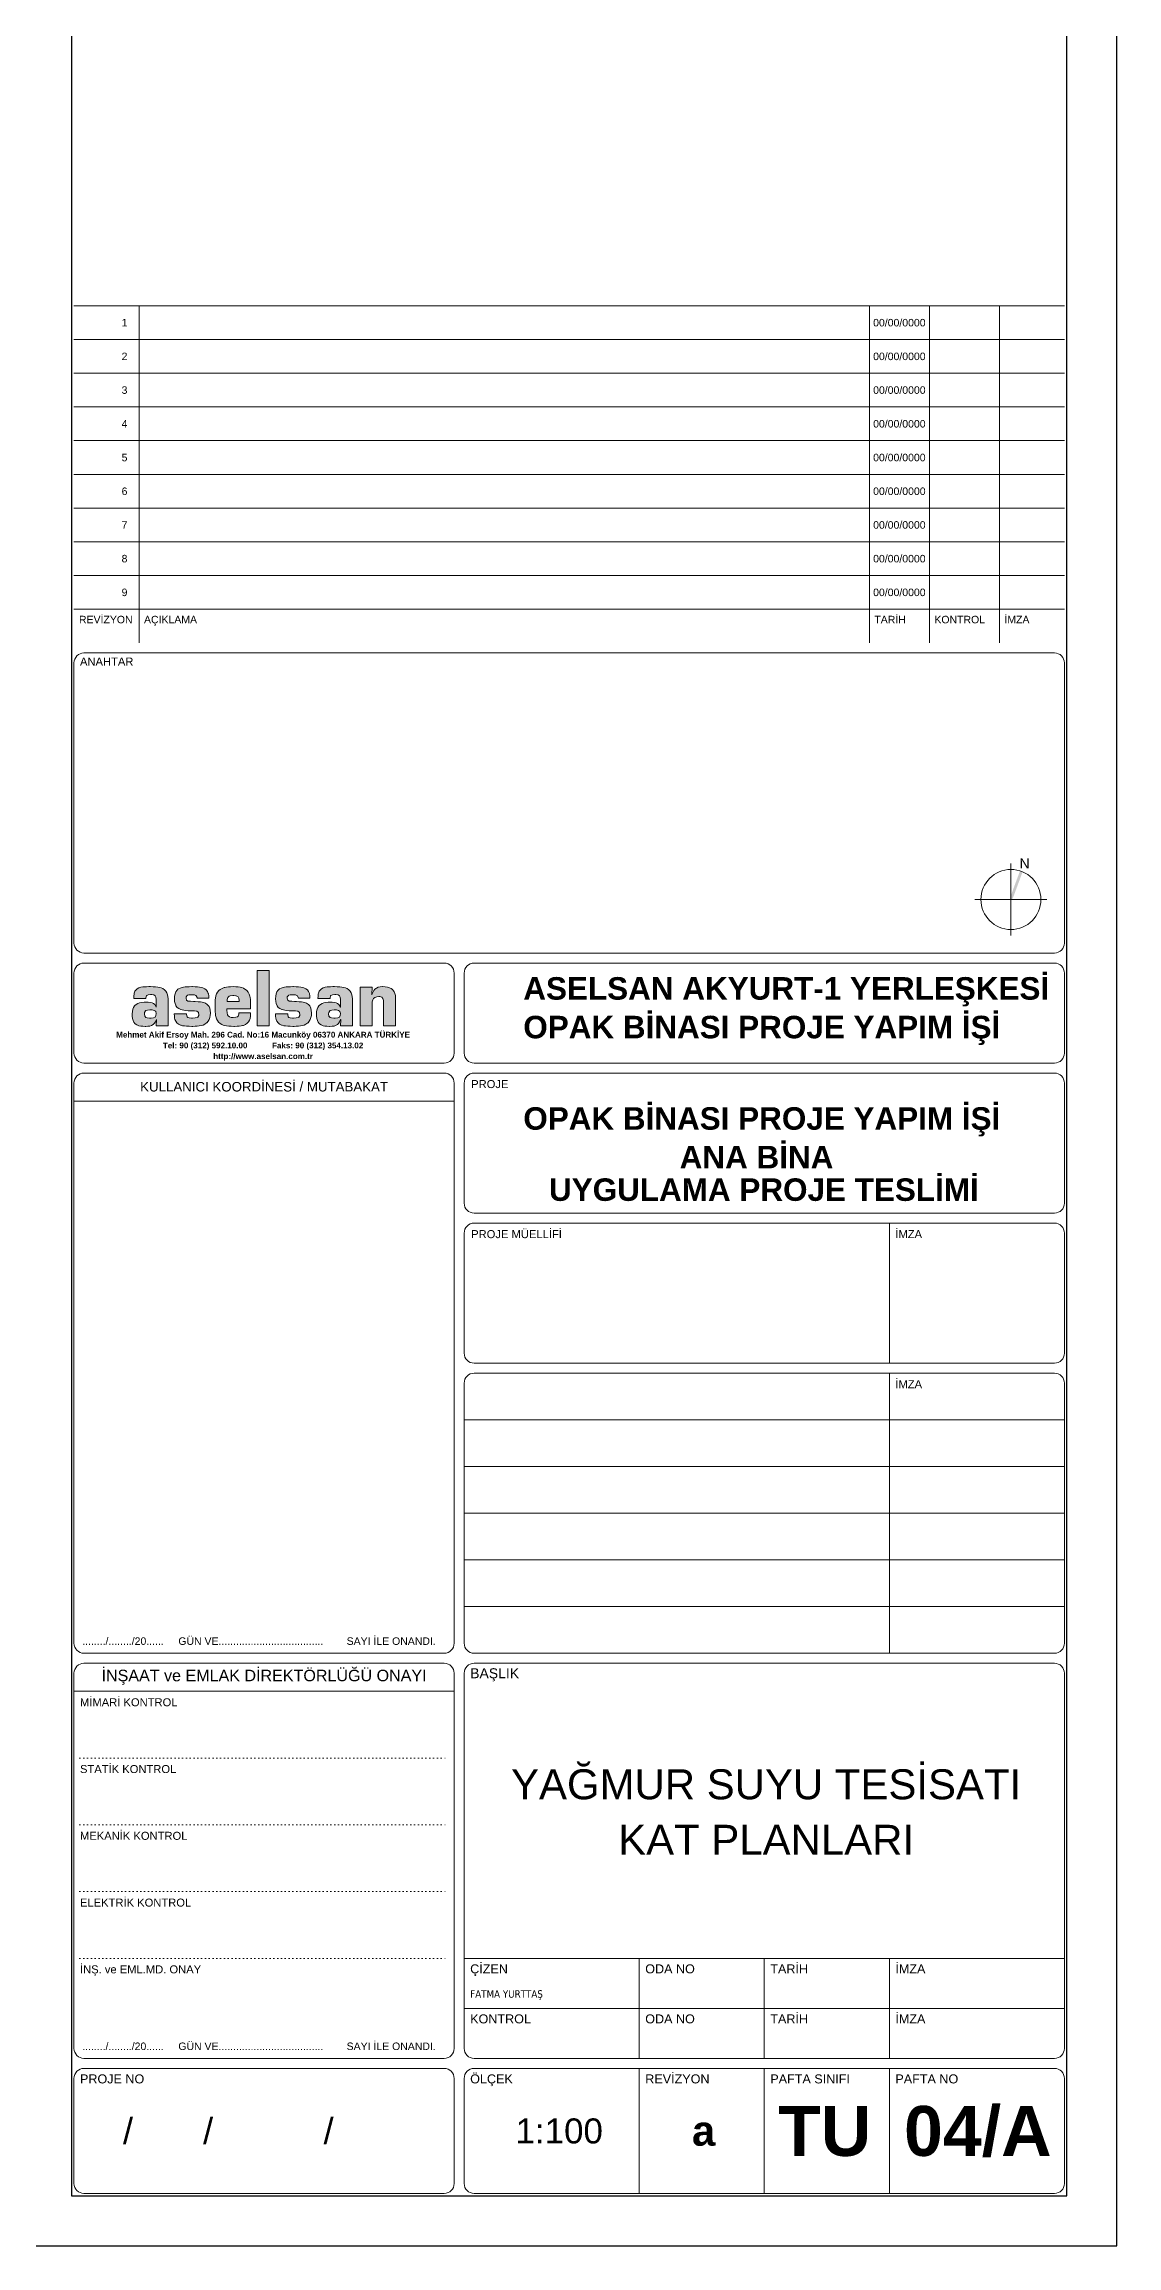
# Model space of a CAD drawing. Header units: centimetres. Extents: x 372964 to 529194, y 28783 to 59011.
# Drawn here: x 511492 to 513637, y 30011 to 34414 of the extents above; entities that cross this region are included whole.
import ezdxf
from ezdxf.enums import TextEntityAlignment as Align

# ---------------------------------------------------------------- set-up
doc = ezdxf.new("R2010")
doc.units = ezdxf.units.CM
doc.linetypes.add('DOT', pattern=[0.25, 0, -0.25])
doc.layers.get('0').update_dxf_attribs({"lineweight": 9})
doc.layers.add('0-KRCN-Z-ANTET', color=71, linetype='Continuous', lineweight=30)
doc.styles.add('Ince', font='arial.ttf')
doc.styles.add('Kalin02', font='arialbd.ttf')
doc.styles.add('logo', font='verdana.ttf')
doc.styles.add('Normal', font='arial.ttf')

msp = doc.modelspace()

# ---------------------------------------------------------------- hatches: boundary and pattern name
msp.add_hatch(color=256).paths.add_polyline_path([(513423.722, 32707.137), (513425.225, 32703.261), (513428.884, 32705.235), (513448.485, 32758.433), (513443.323, 32760.335)])
at = {"true_color": 0x0076c2}
h = msp.add_hatch(color=152, dxfattribs=at)
h.paths.add_polyline_path([(511740.637, 32500.897), (511740.485, 32504.431), (511739.953, 32509.523), (511739.421, 32512.487), (511738.091, 32516.478), (511736.039, 32519.936), (511733.341, 32522.824), (511729.997, 32525.142), (511729.503, 32525.408), (511726.767, 32526.51), (511723.499, 32527.422), (511719.699, 32528.144), (511715.291, 32528.638), (511710.351, 32528.942), (511704.879, 32529.056), (511701.725, 32529.018), (511696.936, 32528.942), (511693.022, 32528.714), (511690.02, 32528.41), (511686.182, 32527.688), (511682.04, 32526.358), (511678.658, 32524.534), (511675.96, 32522.216), (511674.174, 32519.708), (511672.578, 32515.794), (511672.274, 32514.35), (511671.78, 32510.321), (511671.628, 32505.115), (511695.986, 32505.115), (511696.1, 32506.559), (511697.094, 32510.924), (511700.508, 32512.982), (511705.259, 32513.59), (511707.729, 32513.476), (511711.871, 32512.525), (511714.683, 32510.663), (511716.013, 32508.231), (511716.621, 32503.481), (511716.621, 32488.205), (511716.241, 32488.205), (511715.861, 32489.079), (511713.581, 32493.069), (511710.883, 32495.425), (511708.375, 32496.451), (511704.803, 32497.249), (511700.356, 32497.705), (511695.036, 32497.895), (511692.376, 32497.819), (511687.664, 32497.401), (511683.484, 32496.527), (511679.798, 32495.273), (511676.606, 32493.563), (511673.946, 32491.435), (511673.148, 32490.599), (511671.21, 32487.673), (511669.804, 32483.987), (511668.968, 32479.541), (511668.702, 32474.373), (511668.854, 32470.344), (511669.462, 32465.594), (511670.564, 32461.528), (511672.122, 32458.146), (511674.174, 32455.486), (511674.782, 32454.916), (511678.126, 32452.56), (511682.198, 32450.955), (511685.574, 32450.242), (511689.716, 32449.786), (511694.504, 32449.634), (511695.644, 32449.634), (511699.976, 32449.824), (511703.777, 32450.28), (511706.931, 32451.192), (511710.579, 32453.282), (511712.669, 32455.296), (511714.987, 32458.716), (511716.849, 32463.048), (511717.457, 32463.048), (511716.621, 32450.432), (511740.637, 32450.432)])
h.paths.add_polyline_path([(511716.545, 32475.095), (511716.127, 32471.219), (511714.404, 32468.008), (511711.149, 32466.658), (511706.247, 32466.24), (511703.245, 32466.278), (511698.798, 32466.696), (511695.91, 32467.532), (511693.668, 32470.002), (511692.908, 32474.601), (511693.25, 32477.679), (511695.42, 32480.893), (511699.216, 32482.201), (511704.005, 32482.581), (511708.413, 32482.391), (511712.479, 32481.555), (511715.545, 32479.886)], flags=16)
h.paths.add_polyline_path([(511781.83, 32500.023), (511780.12, 32500.251), (511777.346, 32502.113), (511776.358, 32506.179), (511776.586, 32508.497), (511778.756, 32511.653), (511782.02, 32512.449), (511787.303, 32512.678), (511787.615, 32512.693), (511792.813, 32512.373), (511796.435, 32511.365), (511798.513, 32507.167), (511798.741, 32506.027), (511821.617, 32506.027), (511821.465, 32510.701), (511820.933, 32514.388), (511820.667, 32515.414), (511819.071, 32519.214), (511816.753, 32522.368), (511813.637, 32524.876), (511809.799, 32526.776), (511809.533, 32526.852), (511806.721, 32527.65), (511803.225, 32528.258), (511799.121, 32528.714), (511794.295, 32528.98), (511788.861, 32529.056), (511787.531, 32529.056), (511782.666, 32528.98), (511778.296, 32528.79), (511774.496, 32528.486), (511771.228, 32528.068), (511768.416, 32527.498), (511764.35, 32526.244), (511761.044, 32524.572), (511760.094, 32523.926), (511757.624, 32521.494), (511755.648, 32518.416), (511754.28, 32514.616), (511753.444, 32510.131), (511753.178, 32504.963), (511753.178, 32504.355), (511753.444, 32499.415), (511754.242, 32495.235), (511755.496, 32491.777), (511756.066, 32490.675), (511758.46, 32487.521), (511761.652, 32485.051), (511765.68, 32483.151), (511766.06, 32483.037), (511768.644, 32482.353), (511771.874, 32481.783), (511775.712, 32481.327), (511780.196, 32480.985), (511785.327, 32480.757), (511791.103, 32480.643), (511793.231, 32480.567), (511797.639, 32479.807), (511800.712, 32477.999), (511801.591, 32472.815), (511801.553, 32471.561), (511799.843, 32468.102), (511798.171, 32467.266), (511794.409, 32466.468), (511789.089, 32466.24), (511786.999, 32466.24), (511782.4, 32466.696), (511779.512, 32467.608), (511778.296, 32468.786), (511777.346, 32473.157), (511777.346, 32474.753), (511752.76, 32474.753), (511752.95, 32470.002), (511753.406, 32466.316), (511754.09, 32463.58), (511755.762, 32459.856), (511758.118, 32456.74), (511761.196, 32454.232), (511764.996, 32452.294), (511766.402, 32451.8), (511769.48, 32451.002), (511773.166, 32450.394), (511777.422, 32449.976), (511782.248, 32449.71), (511787.683, 32449.634), (511789.963, 32449.634), (511794.485, 32449.786), (511798.703, 32450.052), (511802.617, 32450.508), (511806.315, 32451.092), (511810.217, 32452.18), (511813.903, 32453.966), (511817.361, 32456.474), (511817.969, 32457.006), (511820.477, 32459.856), (511822.377, 32463.2), (511823.745, 32467.038), (511824.581, 32471.409), (511824.847, 32476.311), (511824.847, 32476.881), (511824.505, 32481.669), (511823.631, 32485.811), (511822.149, 32489.345), (511821.275, 32490.789), (511818.653, 32493.601), (511815.195, 32495.805), (511810.939, 32497.401), (511808.545, 32497.895), (511804.973, 32498.389), (511800.375, 32498.807), (511794.789, 32499.187), (511790.989, 32499.415), (511785.441, 32499.757)])
h.paths.add_polyline_path([(511870.373, 32529.056), (511870.145, 32529.056), (511865.204, 32528.942), (511860.796, 32528.676), (511856.958, 32528.182), (511853.69, 32527.498), (511852.284, 32527.156), (511848.142, 32525.636), (511844.57, 32523.622), (511841.568, 32521.152), (511839.098, 32518.15), (511837.236, 32514.654), (511836.78, 32513.438), (511835.868, 32510.283), (511835.184, 32506.521), (511834.69, 32502.075), (511834.386, 32497.021), (511834.272, 32491.283), (511834.31, 32488.129), (511834.424, 32482.923), (511834.614, 32478.401), (511834.956, 32474.563), (511835.374, 32471.447), (511835.83, 32469.09), (511837.16, 32464.872), (511839.022, 32461.224), (511841.378, 32458.07), (511844.304, 32455.448), (511847.724, 32453.358), (511850.156, 32452.332), (511853.424, 32451.344), (511857.224, 32450.584), (511861.48, 32450.052), (511866.268, 32449.71), (511871.551, 32449.634), (511873.299, 32449.634), (511878.353, 32449.748), (511882.723, 32450.052), (511886.409, 32450.47), (511889.373, 32451.078), (511891.311, 32451.648), (511895.225, 32453.358), (511898.455, 32455.714), (511901.039, 32458.64), (511902.863, 32461.87), (511904.231, 32465.67), (511905.029, 32470.002), (511905.295, 32474.867), (511905.295, 32476.387), (511881.811, 32476.387), (511881.621, 32473.841), (511880.329, 32470.192), (511879.037, 32469.014), (511875.617, 32467.722), (511870.525, 32467.266), (511866.762, 32467.532), (511862.848, 32468.596), (511860.264, 32470.534), (511859.124, 32472.625), (511858.25, 32476.577), (511857.946, 32482.011), (511858.022, 32485.013), (511905.295, 32485.013), (511905.371, 32489.497), (511905.371, 32493.145), (511905.371, 32494.323), (511905.219, 32499.339), (511904.915, 32503.595), (511904.383, 32507.167), (511903.737, 32510.017), (511902.293, 32514.274), (511900.393, 32517.96), (511898.037, 32521.076), (511895.187, 32523.622), (511891.843, 32525.636), (511891.045, 32526.016), (511887.929, 32527.118), (511884.319, 32527.954), (511880.177, 32528.562), (511875.541, 32528.942)])
h.paths.add_polyline_path([(511871.893, 32511.043), (511876.364, 32510.775), (511880.177, 32508.725), (511881.469, 32506.331), (511882.115, 32501.467), (511882.191, 32499.035), (511858.25, 32499.035), (511858.245, 32499.035), (511858.402, 32503.481), (511859.618, 32507.585), (511862.43, 32510.093), (511864.748, 32510.739), (511869.537, 32511.081)], flags=16)
h.paths.add_polyline_path([(511942.232, 32561.509), (511918.216, 32561.509), (511918.216, 32450.432), (511942.232, 32450.432)])
h.paths.add_polyline_path([(511963.171, 32524.572), (511962.259, 32523.926), (511959.751, 32521.494), (511957.813, 32518.416), (511956.407, 32514.616), (511955.571, 32510.131), (511955.305, 32504.963), (511955.305, 32504.355), (511955.609, 32499.415), (511956.369, 32495.235), (511957.623, 32491.777), (511958.193, 32490.675), (511960.587, 32487.521), (511963.779, 32485.051), (511967.807, 32483.151), (511968.187, 32483.037), (511970.771, 32482.353), (511974.001, 32481.783), (511977.839, 32481.327), (511982.361, 32480.985), (511987.453, 32480.757), (511993.23, 32480.643), (511995.358, 32480.567), (511999.766, 32479.807), (512002.832, 32478.003), (512003.756, 32472.815), (512003.68, 32471.561), (512001.97, 32468.102), (512000.298, 32467.266), (511996.536, 32466.468), (511991.215, 32466.24), (511989.125, 32466.24), (511984.527, 32466.696), (511981.639, 32467.608), (511980.423, 32468.786), (511979.473, 32473.157), (511979.473, 32474.753), (511954.925, 32474.753), (511955.077, 32470.002), (511955.533, 32466.316), (511956.217, 32463.58), (511957.889, 32459.856), (511960.283, 32456.74), (511963.323, 32454.232), (511967.123, 32452.294), (511968.567, 32451.8), (511971.607, 32451.002), (511975.293, 32450.394), (511979.549, 32449.976), (511984.375, 32449.71), (511989.847, 32449.634), (511992.127, 32449.634), (511996.612, 32449.786), (512000.83, 32450.052), (512004.744, 32450.508), (512008.392, 32451.078), (512012.344, 32452.18), (512016.03, 32453.966), (512019.488, 32456.474), (512020.134, 32457.006), (512022.604, 32459.856), (512024.504, 32463.2), (512025.91, 32467.038), (512026.708, 32471.409), (512027.012, 32476.311), (512027.012, 32476.881), (512026.67, 32481.669), (512025.758, 32485.811), (512024.276, 32489.345), (512023.402, 32490.789), (512020.78, 32493.601), (512017.36, 32495.805), (512013.104, 32497.401), (512010.672, 32497.895), (512007.1, 32498.389), (512002.502, 32498.807), (511996.954, 32499.187), (511993.116, 32499.415), (511987.567, 32499.757), (511983.957, 32500.023), (511982.247, 32500.251), (511979.511, 32502.113), (511978.485, 32506.179), (511978.713, 32508.497), (511980.883, 32511.653), (511984.147, 32512.449), (511989.763, 32512.692), (511994.978, 32512.373), (511998.563, 32511.362), (512000.64, 32507.167), (512000.868, 32506.027), (512023.744, 32506.027), (512023.592, 32510.701), (512023.06, 32514.388), (512022.794, 32515.414), (512021.198, 32519.214), (512018.88, 32522.368), (512015.764, 32524.876), (512011.926, 32526.776), (512011.66, 32526.852), (512008.848, 32527.65), (512005.39, 32528.258), (512001.248, 32528.714), (511996.46, 32528.98), (511990.987, 32529.056), (511989.695, 32529.056), (511984.793, 32528.98), (511980.423, 32528.79), (511976.623, 32528.486), (511973.355, 32528.068), (511970.543, 32527.498), (511966.515, 32526.244)])
h.paths.add_polyline_path([(512050.307, 32526.358), (512046.887, 32524.534), (512044.227, 32522.216), (512042.441, 32519.708), (512040.845, 32515.794), (512040.503, 32514.35), (512040.047, 32510.321), (512039.895, 32505.115), (512064.253, 32505.115), (512064.367, 32506.559), (512065.361, 32510.924), (512068.775, 32512.982), (512073.525, 32513.59), (512075.995, 32513.476), (512080.1, 32512.525), (512082.95, 32510.663), (512084.28, 32508.231), (512084.888, 32503.481), (512084.888, 32488.205), (512084.47, 32488.205), (512084.128, 32489.079), (512081.848, 32493.069), (512079.15, 32495.425), (512076.642, 32496.451), (512073.069, 32497.249), (512068.623, 32497.705), (512063.303, 32497.895), (512060.643, 32497.819), (512055.931, 32497.401), (512051.751, 32496.527), (512048.065, 32495.273), (512044.873, 32493.563), (512042.213, 32491.435), (512041.415, 32490.599), (512039.477, 32487.673), (512038.071, 32483.987), (512037.235, 32479.541), (512036.969, 32474.373), (512037.121, 32470.344), (512037.729, 32465.594), (512038.793, 32461.528), (512040.389, 32458.146), (512042.441, 32455.486), (512043.049, 32454.916), (512046.393, 32452.56), (512050.465, 32450.955), (512053.841, 32450.242), (512057.945, 32449.786), (512062.771, 32449.634), (512063.911, 32449.634), (512068.243, 32449.824), (512072.043, 32450.28), (512075.197, 32451.192), (512078.846, 32453.282), (512080.936, 32455.296), (512083.254, 32458.716), (512085.129, 32463.08), (512085.724, 32463.048), (512084.888, 32450.432), (512108.904, 32450.432), (512108.904, 32500.897), (512108.714, 32504.431), (512108.22, 32509.523), (512107.688, 32512.487), (512106.32, 32516.478), (512104.306, 32519.936), (512101.608, 32522.824), (512098.226, 32525.142), (512097.732, 32525.408), (512095.034, 32526.51), (512091.766, 32527.422), (512087.966, 32528.144), (512083.558, 32528.638), (512078.618, 32528.942), (512073.145, 32529.056), (512069.953, 32529.018), (512065.165, 32528.942), (512061.289, 32528.714), (512058.287, 32528.41), (512054.411, 32527.688)])
h.paths.add_polyline_path([(512067.483, 32482.201), (512072.271, 32482.581), (512076.68, 32482.391), (512080.746, 32481.555), (512083.812, 32479.886), (512084.812, 32475.095), (512084.394, 32471.219), (512082.671, 32468.008), (512079.416, 32466.658), (512074.513, 32466.24), (512071.473, 32466.278), (512067.065, 32466.696), (512064.177, 32467.532), (512061.935, 32470.002), (512061.137, 32474.601), (512061.517, 32477.679), (512063.635, 32480.875)], flags=16)
h.paths.add_polyline_path([(512148.463, 32528.258), (512124.447, 32528.258), (512124.447, 32450.432), (512148.463, 32450.432), (512148.463, 32496.109), (512148.615, 32498.693), (512149.527, 32502.493), (512151.275, 32505.457), (512153.897, 32507.585), (512157.355, 32508.839), (512161.688, 32509.257), (512163.778, 32509.143), (512167.54, 32507.851), (512170.024, 32504.819), (512170.732, 32500.441), (512170.96, 32494.969), (512170.96, 32450.432), (512194.976, 32450.432), (512194.976, 32505.381), (512194.976, 32506.331), (512194.634, 32511.157), (512193.76, 32515.3), (512192.354, 32518.72), (512191.29, 32520.468), (512189.01, 32523.09), (512186.198, 32525.256), (512182.854, 32526.89), (512178.94, 32528.106), (512174.494, 32528.828), (512169.478, 32529.056), (512169.022, 32529.056), (512164.31, 32528.714), (512160.206, 32527.764), (512156.747, 32526.206), (512153.935, 32524.078), (512151.693, 32521.342), (512149.679, 32517.656), (512147.926, 32513.005), (512147.551, 32513.02)])

# ---------------------------------------------------------------- linework, layer by layer
for p, q in [((511552.225, 33890.261), (513532.225, 33890.261)), ((511682.225, 33216.261), (511682.225, 33890.261)), ((513142.225, 33216.261), (513142.225, 33890.261)), ((513262.225, 33216.261), (513262.225, 33890.261)), ((513402.225, 33216.261), (513402.225, 33890.261)), ((511552.225, 33822.861), (513532.225, 33822.861)), ((511552.225, 33755.461), (513532.225, 33755.461)), ((511552.225, 33688.061), (513532.225, 33688.061)), ((511552.225, 33620.661), (513532.225, 33620.661)), ((511552.225, 33553.261), (513532.225, 33553.261)), ((511552.225, 33485.861), (513532.225, 33485.861)), ((511552.225, 33418.461), (513532.225, 33418.461)), ((511552.225, 33351.061), (513532.225, 33351.061)), ((511552.225, 33283.661), (513532.225, 33283.661)), ((513425.225, 32775.261), (513425.225, 32631.261)), ((513497.225, 32703.261), (513353.225, 32703.261)), ((513182.225, 31776.261), (513182.225, 32056.261)), ((513182.225, 31196.261), (513182.225, 31756.261)), ((512312.225, 31120.261), (511552.225, 31120.261)), ((512332.225, 30586.261), (513532.225, 30586.261)), ((512682.225, 30386.261), (512682.225, 30586.261)), ((512932.225, 30386.261), (512932.225, 30586.261)), ((513182.225, 30386.261), (513182.225, 30586.261)), ((512332.225, 30486.261), (513532.225, 30486.261)), ((512682.225, 30116.261), (512682.225, 30366.261)), ((512932.225, 30116.261), (512932.225, 30366.261)), ((513182.225, 30116.261), (513182.225, 30366.261))]:
    msp.add_line(p, q)
for points in [[(511572.225, 33196.261), (513512.225, 33196.261, -0.41421356), (513532.225, 33176.261), (513532.225, 32616.261, -0.41421356), (513512.225, 32596.261), (511572.225, 32596.261, -0.41421356), (511552.225, 32616.261), (511552.225, 33176.261, -0.41421356)], [(512352.225, 32356.261), (513512.225, 32356.261, -0.41421356), (513532.225, 32336.261), (513532.225, 32096.261, -0.41421356), (513512.225, 32076.261), (512352.225, 32076.261, -0.41421356), (512332.225, 32096.261), (512332.225, 32336.261, -0.41421356)], [(512352.225, 32056.261), (513512.225, 32056.261, -0.41421356), (513532.225, 32036.261), (513532.225, 31796.261, -0.41421356), (513512.225, 31776.261), (512352.225, 31776.261, -0.41421356), (512332.225, 31796.261), (512332.225, 32036.261, -0.41421356)], [(513512.225, 31196.261), (512352.225, 31196.261, -0.41421356), (512332.225, 31216.261), (512332.225, 31736.261, -0.41421356), (512352.225, 31756.261), (513512.225, 31756.261, -0.41421356), (513532.225, 31736.261), (513532.225, 31216.261, -0.41421356)], [(513512.225, 30386.261), (512352.225, 30386.261, -0.41421356), (512332.225, 30406.261), (512332.225, 31156.261, -0.41421356), (512352.225, 31176.261), (513512.225, 31176.261, -0.41421356), (513532.225, 31156.261), (513532.225, 30406.261, -0.41421356)]]:
    msp.add_lwpolyline(points, format="xyb", close=True)
for points in [[(512292.225, 32376.261), (511572.225, 32376.261, -0.41421356), (511552.225, 32396.261), (511552.225, 32556.261, -0.41421356), (511572.225, 32576.261), (512292.225, 32576.261, -0.41421356), (512312.225, 32556.261), (512312.225, 32396.261, -0.41421356), (512292.225, 32376.261), (511572.225, 32376.261)], [(512332.225, 32396.261, 0.41421356), (512352.225, 32376.261), (513512.225, 32376.261, 0.41421356), (513532.225, 32396.261), (513532.225, 32556.261, 0.41421356), (513512.225, 32576.261), (512352.225, 32576.261, 0.41421356), (512332.225, 32556.261), (512332.225, 32396.261)], [(512312.225, 32300.261), (512312.225, 32336.261, 0.41421356), (512292.225, 32356.261), (511572.225, 32356.261, 0.41421356), (511552.225, 32336.261), (511552.225, 31216.261, 0.41421356), (511572.225, 31196.261), (512292.225, 31196.261, 0.41421356), (512312.225, 31216.261), (512312.225, 32300.261), (511552.225, 32300.261), (511552.225, 31216.261)], [(511572.225, 31176.261, 0.41421356), (511552.225, 31156.261), (511552.225, 30406.261, 0.41421356), (511572.225, 30386.261), (512292.225, 30386.261, 0.41421356), (512312.225, 30406.261), (512312.225, 31120.261), (512312.225, 31156.261, 0.41421356), (512292.225, 31176.261), (511572.225, 31176.261)], [(511552.225, 30136.261, 0.41421356), (511572.225, 30116.261), (512292.225, 30116.261, 0.41421356), (512312.225, 30136.261), (512312.225, 30346.261, 0.41421356), (512292.225, 30366.261), (511572.225, 30366.261, 0.41421356), (511552.225, 30346.261), (511552.225, 30136.261)], [(512332.225, 30346.261, -0.41421356), (512352.225, 30366.261), (513512.225, 30366.261, -0.41421356), (513532.225, 30346.261), (513532.225, 30136.261, -0.41421356), (513512.225, 30116.261), (512352.225, 30116.261, -0.41421356), (512332.225, 30136.261), (512332.225, 30346.261)]]:
    msp.add_lwpolyline(points, format="xyb")
at = {"color": 152, "lineweight": 0, "true_color": 0x0076c2}
msp.add_lwpolyline([(511942.232, 32561.509), (511942.232, 32450.432), (511918.216, 32450.432), (511918.216, 32561.509), (511942.232, 32561.509)], close=True, dxfattribs=at)
for points in [[(511695.036, 32497.895), (511692.376, 32497.819), (511687.664, 32497.401), (511683.484, 32496.527), (511679.798, 32495.273), (511676.606, 32493.563), (511673.946, 32491.435), (511673.148, 32490.599), (511671.21, 32487.673)], [(511672.274, 32514.35), (511671.78, 32510.321), (511671.628, 32505.115), (511695.986, 32505.115), (511696.1, 32506.559), (511696.974, 32510.397), (511697.544, 32511.195), (511700.508, 32512.982), (511705.259, 32513.59)], [(511704.879, 32529.056), (511701.725, 32529.018), (511696.936, 32528.942), (511693.022, 32528.714), (511690.02, 32528.41), (511686.182, 32527.688), (511682.04, 32526.358), (511678.658, 32524.534), (511675.96, 32522.216), (511674.174, 32519.708), (511672.578, 32515.794), (511672.274, 32514.35)], [(511716.241, 32488.205), (511715.861, 32489.079), (511713.581, 32493.069), (511710.883, 32495.425), (511708.375, 32496.451), (511704.803, 32497.249), (511700.356, 32497.705), (511695.036, 32497.895)], [(511717.457, 32463.048), (511716.621, 32450.432), (511740.637, 32450.432), (511740.637, 32500.897), (511740.485, 32504.431), (511739.953, 32509.523), (511739.421, 32512.487), (511738.091, 32516.478), (511736.039, 32519.936), (511733.341, 32522.824), (511729.997, 32525.142), (511729.503, 32525.408), (511726.767, 32526.51), (511723.499, 32527.422), (511719.699, 32528.144), (511715.291, 32528.638), (511710.351, 32528.942), (511704.879, 32529.056)], [(511705.259, 32513.59), (511707.729, 32513.476), (511711.871, 32512.525), (511714.683, 32510.663), (511716.013, 32508.231), (511716.621, 32503.481), (511716.621, 32488.205), (511716.241, 32488.205)], [(511788.861, 32529.056), (511787.531, 32529.056), (511782.666, 32528.98), (511778.296, 32528.79), (511774.496, 32528.486), (511771.228, 32528.068), (511768.416, 32527.498), (511764.35, 32526.244), (511761.044, 32524.572), (511760.094, 32523.926), (511757.624, 32521.494), (511755.648, 32518.416), (511754.28, 32514.616), (511753.444, 32510.131), (511753.178, 32504.963), (511753.178, 32504.355), (511753.444, 32499.415), (511754.242, 32495.235), (511755.496, 32491.777), (511756.066, 32490.675), (511758.46, 32487.521), (511761.652, 32485.051), (511765.68, 32483.151), (511766.06, 32483.037), (511768.644, 32482.353), (511771.874, 32481.783), (511775.712, 32481.327), (511780.196, 32480.985), (511785.327, 32480.757), (511791.103, 32480.643), (511793.231, 32480.567), (511797.639, 32479.807), (511800.223, 32478.287), (511800.831, 32477.299), (511801.591, 32472.815), (511801.553, 32471.561), (511799.843, 32468.102), (511798.171, 32467.266), (511794.409, 32466.468), (511789.089, 32466.24)], [(511754.09, 32463.58), (511755.762, 32459.856), (511758.118, 32456.74), (511761.196, 32454.232), (511764.996, 32452.294), (511766.402, 32451.8), (511769.48, 32451.002), (511773.166, 32450.394), (511777.422, 32449.976), (511782.248, 32449.71), (511787.683, 32449.634), (511789.963, 32449.634), (511794.485, 32449.786), (511798.703, 32450.052), (511802.617, 32450.508), (511806.227, 32451.078), (511806.265, 32451.078), (511810.217, 32452.18), (511813.903, 32453.966), (511817.361, 32456.474), (511817.969, 32457.006), (511820.477, 32459.856), (511822.377, 32463.2), (511823.745, 32467.038), (511824.581, 32471.409), (511824.847, 32476.311), (511824.847, 32476.881), (511824.505, 32481.669), (511823.631, 32485.811), (511822.149, 32489.345), (511821.275, 32490.789), (511818.653, 32493.601), (511815.195, 32495.805), (511810.939, 32497.401), (511808.545, 32497.895), (511804.973, 32498.389), (511800.375, 32498.807), (511794.789, 32499.187), (511790.989, 32499.415), (511785.441, 32499.757), (511781.83, 32500.023), (511780.12, 32500.251), (511777.346, 32502.113), (511776.358, 32506.179), (511776.586, 32508.497), (511778.676, 32511.537), (511778.904, 32511.689), (511782.02, 32512.449), (511787.303, 32512.678), (511787.871, 32512.706)], [(511787.303, 32512.678), (511787.873, 32512.678), (511792.813, 32512.373), (511795.815, 32511.537), (511796.613, 32511.005), (511798.513, 32507.167), (511798.741, 32506.027), (511821.617, 32506.027), (511821.465, 32510.701), (511820.933, 32514.388)], [(511820.933, 32514.388), (511820.667, 32515.414), (511819.071, 32519.214), (511816.753, 32522.368), (511813.637, 32524.876), (511809.799, 32526.776), (511809.533, 32526.852), (511806.721, 32527.65), (511803.225, 32528.258), (511799.121, 32528.714), (511794.295, 32528.98), (511788.861, 32529.056)], [(511834.386, 32497.021), (511834.272, 32491.283), (511834.31, 32488.129), (511834.424, 32482.923), (511834.614, 32478.401), (511834.956, 32474.563), (511835.374, 32471.447), (511835.83, 32469.09), (511837.16, 32464.872), (511839.022, 32461.224), (511841.378, 32458.07), (511844.304, 32455.448), (511847.724, 32453.358), (511850.156, 32452.332), (511853.424, 32451.344), (511857.224, 32450.584), (511861.48, 32450.052), (511866.268, 32449.71), (511871.551, 32449.634), (511873.299, 32449.634), (511878.353, 32449.748), (511882.723, 32450.052), (511886.409, 32450.47), (511889.373, 32451.078), (511891.311, 32451.648), (511895.225, 32453.358), (511898.455, 32455.714), (511901.039, 32458.64), (511902.863, 32461.87), (511904.231, 32465.67)], [(511836.78, 32513.438), (511835.868, 32510.283), (511835.184, 32506.521), (511834.69, 32502.075), (511834.386, 32497.021)], [(511870.373, 32529.056), (511870.145, 32529.056), (511865.204, 32528.942), (511860.796, 32528.676), (511856.958, 32528.182), (511853.69, 32527.498), (511852.284, 32527.156), (511848.142, 32525.636), (511844.57, 32523.622), (511841.568, 32521.152), (511839.098, 32518.15), (511837.236, 32514.654), (511836.78, 32513.438)], [(511870.525, 32467.266), (511866.762, 32467.532), (511862.848, 32468.596), (511860.264, 32470.534), (511859.124, 32472.625), (511858.25, 32476.577), (511857.946, 32482.011), (511858.022, 32485.013), (511905.295, 32485.013), (511905.371, 32489.497), (511905.371, 32493.145), (511905.371, 32494.323), (511905.219, 32499.339), (511904.915, 32503.595), (511904.383, 32507.167), (511903.737, 32510.017), (511902.293, 32514.274), (511900.393, 32517.96), (511898.037, 32521.076), (511895.187, 32523.622), (511891.843, 32525.636), (511891.045, 32526.016), (511887.929, 32527.118), (511884.319, 32527.954), (511880.177, 32528.562), (511875.541, 32528.942), (511870.373, 32529.056)], [(511858.245, 32499.035), (511858.25, 32499.035), (511858.25, 32499.187), (511858.402, 32503.481), (511859.618, 32507.585), (511862.43, 32510.093), (511864.748, 32510.739), (511869.537, 32511.081)], [(511869.537, 32511.081), (511871.893, 32511.043), (511875.693, 32510.815), (511876.643, 32510.625), (511880.177, 32508.725), (511881.469, 32506.331), (511882.115, 32501.467), (511882.191, 32499.035), (511858.25, 32499.035), (511858.245, 32499.035)], [(511990.987, 32529.056), (511989.695, 32529.056), (511984.793, 32528.98), (511980.423, 32528.79), (511976.623, 32528.486), (511973.355, 32528.068), (511970.543, 32527.498), (511966.515, 32526.244), (511963.171, 32524.572), (511962.259, 32523.926), (511959.751, 32521.494), (511957.813, 32518.416), (511956.407, 32514.616), (511955.571, 32510.131), (511955.305, 32504.963), (511955.305, 32504.355), (511955.609, 32499.415), (511956.369, 32495.235), (511957.623, 32491.777), (511958.193, 32490.675), (511960.587, 32487.521), (511963.779, 32485.051), (511967.807, 32483.151), (511968.187, 32483.037), (511970.771, 32482.353), (511974.001, 32481.783), (511977.839, 32481.327), (511982.361, 32480.985), (511987.453, 32480.757), (511993.23, 32480.643), (511995.358, 32480.567), (511999.766, 32479.807), (512002.35, 32478.287), (512002.958, 32477.299), (512003.756, 32472.815), (512003.68, 32471.561), (512001.97, 32468.102), (512000.298, 32467.266), (511996.536, 32466.468), (511991.215, 32466.24), (511991.215, 32466.24)], [(511956.217, 32463.58), (511957.889, 32459.856), (511960.283, 32456.74), (511963.323, 32454.232), (511967.123, 32452.294), (511968.567, 32451.8), (511971.607, 32451.002), (511975.293, 32450.394), (511979.549, 32449.976), (511984.375, 32449.71), (511989.847, 32449.634), (511992.127, 32449.634), (511996.612, 32449.786), (512000.83, 32450.052), (512004.744, 32450.508), (512008.392, 32451.078), (512008.392, 32451.078), (512012.344, 32452.18), (512016.03, 32453.966), (512019.488, 32456.474), (512020.134, 32457.006), (512022.604, 32459.856), (512024.504, 32463.2), (512025.91, 32467.038), (512026.708, 32471.409), (512027.012, 32476.311), (512027.012, 32476.881), (512026.67, 32481.669), (512025.758, 32485.811), (512024.276, 32489.345), (512023.402, 32490.789), (512020.78, 32493.601), (512017.36, 32495.805), (512013.104, 32497.401), (512010.672, 32497.895), (512007.1, 32498.389), (512002.502, 32498.807), (511996.954, 32499.187), (511993.116, 32499.415), (511987.567, 32499.757), (511983.957, 32500.023), (511982.247, 32500.251), (511979.511, 32502.113), (511978.485, 32506.179), (511978.713, 32508.497), (511980.803, 32511.537), (511981.031, 32511.689), (511984.147, 32512.449), (511989.429, 32512.678), (511989.429, 32512.678)], [(511989.429, 32512.678), (511989.999, 32512.678), (511994.978, 32512.373), (511997.942, 32511.537), (511998.74, 32511.005), (512000.64, 32507.167), (512000.868, 32506.027), (512023.744, 32506.027), (512023.592, 32510.701), (512023.06, 32514.388)], [(512023.06, 32514.388), (512022.794, 32515.414), (512021.198, 32519.214), (512018.88, 32522.368), (512015.764, 32524.876), (512011.926, 32526.776), (512011.66, 32526.852), (512008.848, 32527.65), (512005.39, 32528.258), (512001.248, 32528.714), (511996.46, 32528.98), (511990.987, 32529.056)], [(512063.303, 32497.895), (512060.643, 32497.819), (512055.931, 32497.401), (512051.751, 32496.527), (512048.065, 32495.273), (512044.873, 32493.563), (512042.213, 32491.435), (512041.415, 32490.599), (512039.477, 32487.673), (512039.477, 32487.673)], [(512040.503, 32514.35), (512040.047, 32510.321), (512039.895, 32505.115), (512064.253, 32505.115), (512064.367, 32506.559), (512065.241, 32510.397), (512065.811, 32511.195), (512068.775, 32512.982), (512073.525, 32513.59)], [(512073.145, 32529.056), (512069.953, 32529.018), (512065.165, 32528.942), (512061.289, 32528.714), (512058.287, 32528.41), (512054.411, 32527.688), (512050.307, 32526.358), (512046.887, 32524.534), (512044.227, 32522.216), (512042.441, 32519.708), (512040.845, 32515.794), (512040.503, 32514.35)], [(512084.47, 32488.205), (512084.47, 32488.205), (512084.128, 32489.079), (512081.848, 32493.069), (512079.15, 32495.425), (512076.642, 32496.451), (512073.069, 32497.249), (512068.623, 32497.705), (512063.303, 32497.895)], [(512085.129, 32463.08), (512085.724, 32463.048), (512084.888, 32450.432), (512108.904, 32450.432), (512108.904, 32500.897), (512108.714, 32504.431), (512108.22, 32509.523), (512107.688, 32512.487), (512106.32, 32516.478), (512104.306, 32519.936), (512101.608, 32522.824), (512098.226, 32525.142), (512097.732, 32525.408), (512095.034, 32526.51), (512091.766, 32527.422), (512087.966, 32528.144), (512083.558, 32528.638), (512078.618, 32528.942), (512073.145, 32529.056)], [(512073.525, 32513.59), (512075.995, 32513.476), (512080.1, 32512.525), (512082.95, 32510.663), (512084.28, 32508.231), (512084.888, 32503.481), (512084.888, 32488.205), (512084.47, 32488.205), (512084.47, 32488.205)], [(512148.463, 32528.258), (512124.447, 32528.258), (512124.447, 32450.432), (512148.463, 32450.432), (512148.463, 32496.109), (512148.615, 32498.693), (512149.527, 32502.493), (512151.275, 32505.457), (512153.897, 32507.585), (512157.355, 32508.839), (512161.688, 32509.257), (512161.688, 32509.257)], [(512169.478, 32529.056), (512169.022, 32529.056), (512164.31, 32528.714), (512160.206, 32527.764), (512156.747, 32526.206), (512153.935, 32524.078), (512151.693, 32521.342), (512149.679, 32517.656), (512147.931, 32513.02), (512147.551, 32513.02), (512147.926, 32513.005)], [(512147.926, 32513.005), (512147.551, 32513.02), (512148.463, 32528.258)], [(512161.688, 32509.257), (512161.688, 32509.257), (512163.778, 32509.143), (512167.54, 32507.851), (512169.782, 32505.115), (512170.124, 32504.203), (512170.732, 32500.441), (512170.96, 32494.969), (512170.96, 32450.432), (512194.976, 32450.432), (512194.976, 32505.381), (512194.976, 32506.331), (512194.634, 32511.157)], [(512194.634, 32511.157), (512193.76, 32515.3), (512192.354, 32518.72), (512191.29, 32520.468), (512189.01, 32523.09), (512186.198, 32525.256), (512182.854, 32526.89), (512178.94, 32528.106), (512174.494, 32528.828), (512169.478, 32529.056)], [(511669.804, 32483.987), (511668.968, 32479.541), (511668.702, 32474.373), (511668.854, 32470.344), (511669.462, 32465.594)], [(511669.462, 32465.594), (511670.564, 32461.528), (511672.122, 32458.146), (511674.174, 32455.486), (511674.782, 32454.916), (511678.126, 32452.56), (511682.078, 32451.002), (511682.154, 32450.964), (511685.574, 32450.242), (511689.716, 32449.786), (511694.504, 32449.634), (511695.644, 32449.634), (511699.976, 32449.824), (511703.777, 32450.28), (511706.931, 32451.192), (511710.579, 32453.282), (511712.669, 32455.296), (511714.987, 32458.716), (511716.849, 32463.048), (511717.457, 32463.048)], [(511671.21, 32487.673), (511669.804, 32483.987)], [(511706.247, 32466.24), (511703.245, 32466.278), (511698.798, 32466.696), (511695.91, 32467.532), (511693.668, 32470.002), (511692.908, 32474.601), (511693.25, 32477.679), (511695.302, 32480.719), (511695.796, 32481.023), (511699.216, 32482.201), (511704.005, 32482.581)], [(511704.005, 32482.581), (511708.413, 32482.391), (511712.479, 32481.555), (511715.063, 32480.149), (511715.633, 32479.465), (511716.545, 32475.095), (511716.127, 32471.219), (511714.455, 32468.102), (511714.265, 32467.95), (511711.149, 32466.658), (511706.247, 32466.24)], [(511777.346, 32474.753), (511752.76, 32474.753), (511752.95, 32470.002), (511753.406, 32466.316), (511754.09, 32463.58)], [(511789.089, 32466.24), (511786.999, 32466.24), (511782.4, 32466.696), (511779.512, 32467.608), (511778.296, 32468.786), (511777.346, 32473.157), (511777.346, 32474.753)], [(511905.295, 32476.387), (511881.811, 32476.387), (511881.621, 32473.841), (511880.329, 32470.192), (511879.037, 32469.014), (511875.617, 32467.722), (511870.525, 32467.266)], [(511904.231, 32465.67), (511905.029, 32470.002), (511905.295, 32474.867), (511905.295, 32476.387)], [(511979.473, 32474.753), (511954.925, 32474.753), (511955.077, 32470.002), (511955.533, 32466.316), (511956.217, 32463.58)], [(511991.215, 32466.24), (511991.215, 32466.24), (511989.125, 32466.24), (511984.527, 32466.696), (511981.639, 32467.608), (511980.423, 32468.786), (511979.473, 32473.157), (511979.473, 32474.753)], [(512038.071, 32483.987), (512037.235, 32479.541), (512036.969, 32474.373), (512037.121, 32470.344), (512037.729, 32465.594)], [(512037.729, 32465.594), (512038.793, 32461.528), (512040.389, 32458.146), (512042.441, 32455.486), (512043.049, 32454.916), (512046.393, 32452.56), (512050.345, 32451.002), (512050.421, 32450.964), (512053.841, 32450.242), (512057.945, 32449.786), (512062.771, 32449.634), (512063.911, 32449.634), (512068.243, 32449.824), (512072.043, 32450.28), (512075.197, 32451.192), (512078.846, 32453.282), (512080.936, 32455.296), (512083.254, 32458.716), (512085.116, 32463.048), (512085.724, 32463.048), (512085.129, 32463.08)], [(512039.477, 32487.673), (512038.071, 32483.987)], [(512074.513, 32466.24), (512071.473, 32466.278), (512067.065, 32466.696), (512064.177, 32467.532), (512061.935, 32470.002), (512061.137, 32474.601), (512061.517, 32477.679), (512063.531, 32480.719), (512064.063, 32481.023), (512067.483, 32482.201), (512072.271, 32482.581)], [(512072.271, 32482.581), (512076.68, 32482.391), (512080.746, 32481.555), (512083.33, 32480.149), (512083.9, 32479.465), (512084.812, 32475.095), (512084.394, 32471.219), (512082.722, 32468.102), (512082.532, 32467.95), (512079.416, 32466.658), (512074.513, 32466.24)]]:
    msp.add_lwpolyline(points, dxfattribs=at)
for points in [[(511552.225, 32300.261), (512312.225, 32300.261)], [(512332.225, 31662.928), (513532.225, 31662.928)], [(512332.225, 31569.594), (513532.225, 31569.594)], [(512332.225, 31476.261), (513532.225, 31476.261)], [(512332.225, 31382.928), (513532.225, 31382.928)], [(512332.225, 31289.594), (513532.225, 31289.594)], [(511552.225, 31120.261), (512312.225, 31120.261)]]:
    msp.add_lwpolyline(points)
at = {"linetype": 'DOT', "ltscale": 30}
for points in [[(511564.225, 30986.761), (512300.225, 30986.761)], [(511564.225, 30853.261), (512300.225, 30853.261)], [(511564.225, 30719.761), (512300.225, 30719.761)], [(511564.225, 30586.261), (512300.225, 30586.261)]]:
    msp.add_lwpolyline(points, dxfattribs=at)
msp.add_circle((513425.225, 32703.261), 60)
at = {"layer": '0-KRCN-Z-ANTET'}
msp.add_lwpolyline([(372964.066, 30011.261), (513637.225, 30011.261), (513637.225, 39011.261), (372964.066, 39011.261)], close=True, dxfattribs=at)
for points in [[(511547.225, 38911.261), (511547.225, 30111.261)], [(511547.225, 30111.261), (513537.225, 30111.261), (513537.225, 38911.261), (511547.225, 38911.261)], [(511547.225, 30111.261), (513537.225, 30111.261), (513537.225, 38911.261), (511547.225, 38911.261)]]:
    msp.add_lwpolyline(points, dxfattribs=at)

# ---------------------------------------------------------------- texts
at = {"style": 'Ince'}
for s, height, p in [('1', 15, (511647.416, 33849.061)), ('2', 15, (511647.416, 33781.661)), ('3', 15, (511647.416, 33714.261)), ('4', 15, (511647.416, 33646.861)), ('5', 15, (511647.416, 33579.461)), ('6', 15, (511647.416, 33512.061)), ('7', 15, (511647.416, 33444.661)), ('8', 15, (511647.416, 33377.261)), ('9', 15, (511647.416, 33309.861)), ('REVİZYON', 15, (511562.225, 33255.461)), ('AÇIKLAMA', 15, (511692.225, 33255.461)), ('TARİH', 15, (513152.225, 33255.461)), ('KONTROL ', 15, (513272.225, 33255.461)), ('İMZA', 15, (513412.225, 33255.461)), ('ANAHTAR', 16, (511564.225, 33170.923)), ('N', 20, (513442.52, 32765.454)), ('PROJE ', 16, (512346.225, 32326.261)), ('PROJE MÜELLİFİ', 16, (512346.225, 32026.261)), ('İMZA', 16, (513194.225, 32026.261)), ('İMZA', 16, (513194.225, 31726.261)), ('......../......../20......     GÜN VE....................................        SAYI İLE ONANDI.', 15, (511568.687, 31213.02)), ('BAŞLIK', 20, (512344.225, 31146.261)), ('MİMARİ KONTROL', 16, (511564.225, 31090.261)), ('STATİK KONTROL', 16, (511564.225, 30956.761)), ('MEKANİK KONTROL', 16, (511564.225, 30823.261)), ('ELEKTRİK KONTROL', 16, (511564.225, 30689.761)), ('İNŞ. ve EML.MD. ONAY', 16, (511564.225, 30556.261)), ('ÇİZEN', 18, (512344.225, 30556.261)), ('ODA NO', 18, (512694.225, 30556.261)), ('TARİH', 18, (512944.225, 30556.261)), ('İMZA', 18, (513194.225, 30556.261)), ('KONTROL ', 18, (512344.225, 30456.261)), ('ODA NO', 18, (512694.225, 30456.261)), ('TARİH', 18, (512944.225, 30456.261)), ('İMZA', 18, (513194.225, 30456.261)), ('......../......../20......     GÜN VE....................................        SAYI İLE ONANDI.', 15, (511568.687, 30403.02)), ('PROJE NO', 18, (511564.225, 30336.261)), ('ÖLÇEK', 18, (512344.225, 30336.261)), ('REVİZYON', 18, (512694.225, 30336.261)), ('PAFTA SINIFI', 18, (512944.225, 30336.261)), ('PAFTA NO', 18, (513194.225, 30336.261))]:
    msp.add_text(s, height=height, dxfattribs=at).set_placement(p)
for s, height, style, p in [('00/00/0000', 15, 'Ince', (513202.225, 33849.061)), ('00/00/0000', 15, 'Ince', (513202.225, 33781.661)), ('00/00/0000', 15, 'Ince', (513202.225, 33714.261)), ('00/00/0000', 15, 'Ince', (513202.225, 33646.861)), ('00/00/0000', 15, 'Ince', (513202.225, 33579.461)), ('00/00/0000', 15, 'Ince', (513202.225, 33512.061)), ('00/00/0000', 15, 'Ince', (513202.225, 33444.661)), ('00/00/0000', 15, 'Ince', (513202.225, 33377.261)), ('00/00/0000', 15, 'Ince', (513202.225, 33309.861)), ('Mehmet Akif Ersoy Mah. 296 Cad. No:16 Macunköy 06370 ANKARA TÜRKİYE', 11.51814, 'Kalin02', (511930.224, 32427.238)), ('Tel: 90 (312) 592.10.00           Faks: 90 (312) 354.13.02', 11.51814, 'Kalin02', (511930.224, 32405.716)), ('http://www.aselsan.com.tr', 11.51814, 'Kalin02', (511930.224, 32384.194))]:
    msp.add_text(s, height=height, dxfattribs=dict(style=style)).set_placement(p, align=Align.CENTER)
for s, height, style, p in [('ASELSAN AKYURT-1 YERLEŞKESİ', 45, 'Kalin02', (512450.448, 32525.525)), ('OPAK BİNASI PROJE YAPIM İŞİ', 45, 'Kalin02', (512450.448, 32448.229)), ('OPAK BİNASI PROJE YAPIM İŞİ', 45, 'Kalin02', (512450.448, 32265.525)), ('ANA BİNA', 45, 'Kalin02', (512763.003, 32188.229)), ('UYGULAMA PROJE TESLİMİ', 45, 'Kalin02', (512501.796, 32123.229)), ('04/A', 100, 'Kalin02', (513211.506, 30241.261)), ('/', 51.84, 'Ince', (511650.203, 30241.261)), ('/', 51.84, 'Ince', (511810.333, 30241.261)), ('/', 51.84, 'Ince', (512051.203, 30241.261))]:
    msp.add_text(s, height=height, dxfattribs=dict(style=style)).set_placement(p, align=Align.MIDDLE_LEFT)
for s, height, style, p in [('KULLANICI KOORDİNESİ / MUTABAKAT', 19, 'Ince', (511932.225, 32331.261)), ('İNŞAAT ve EMLAK DİREKTÖRLÜĞÜ ONAYI', 23, 'Ince', (511932.225, 31151.261)), ('1:100', 50, 'Ince', (512522.225, 30241.261)), ('a', 60, 'Kalin02', (512810.873, 30241.261))]:
    msp.add_text(s, height=height, dxfattribs=dict(style=style)).set_placement(p, align=Align.MIDDLE)
at = {"style": 'Normal'}
for s, p in [('YAĞMUR SUYU TESİSATI', (512935.873, 30964.296)), ('KAT PLANLARI', (512935.873, 30853.296))]:
    msp.add_text(s, height=60, dxfattribs=at).set_placement(p, align=Align.TOP_CENTER)
at = {"style": 'Kalin02'}
msp.add_text('TU', height=100, dxfattribs=at).set_placement((513146, 30241.261), align=Align.MIDDLE_RIGHT)
at = {"layer": '0-KRCN-Z-ANTET', "color": 7, "ltscale": 25, "style": 'logo', "width": 0.85}
msp.add_text('FATMA YURTTAŞ', height=15, dxfattribs=at).set_placement((512344.225, 30522.6), align=Align.TOP_LEFT)

doc.saveas('drawing.dxf')
